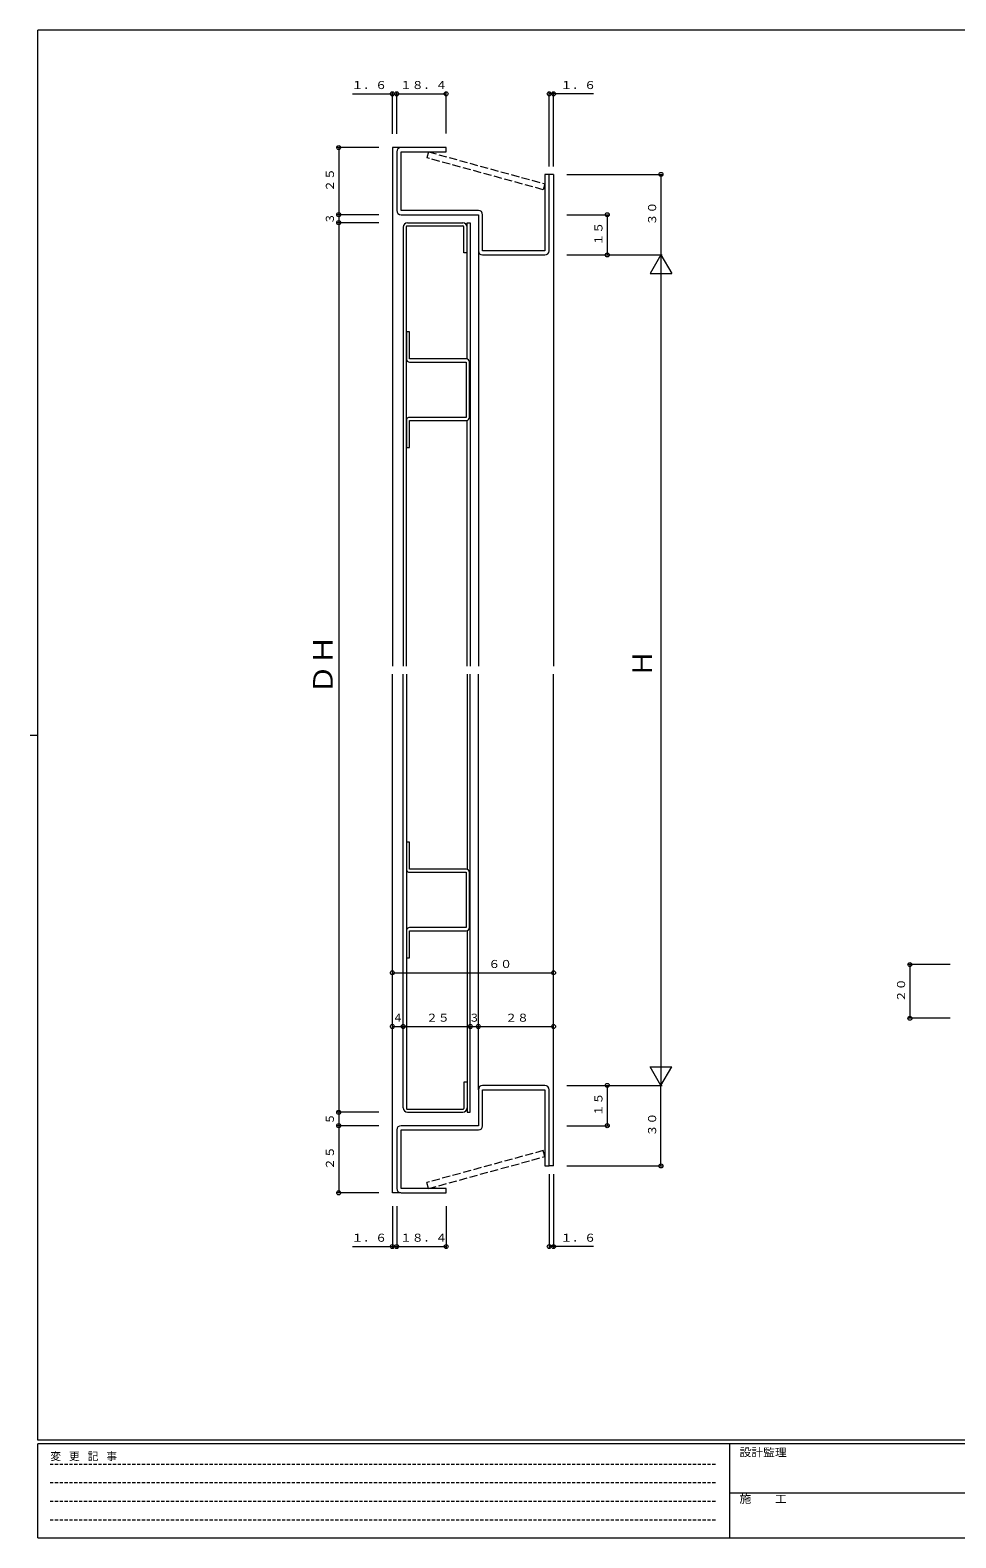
# Model space of a CAD drawing. Units: millimetres on the paper. Extents: x -420 to 373, y -297 to 267.
# Drawn here: x -420 to -76, y -297 to 264 of the extents above; entities that cross this region are included whole.
import ezdxf
from ezdxf.enums import TextEntityAlignment as Align

# ---------------------------------------------------------------- set-up
doc = ezdxf.new("R2010")
doc.units = ezdxf.units.MM
doc.linetypes.add('DASHED1', pattern=[1.8, 1.2, -0.6])
doc.linetypes.add('DASHED3', pattern=[4, 3, -1])
for name, color, linetype, lineweight in [('0-1_USER1', 7, 'Continuous', 9), ('0-2_YKK_ZWAK', 2, 'DASHED3', 9), ('0-3_YKK_11', 7, 'Continuous', 9), ('0-4_YKK_12', 6, 'Continuous', 9), ('0-5_YSS_K', 7, 'Continuous', 9)]:
    doc.layers.add(name, color=color, linetype=linetype, lineweight=lineweight)
doc.styles.add('ＭＳ ゴシック', font='')
doc.styles.get('ＭＳ ゴシック').set_extended_font_data('MS Gothic')

msp = doc.modelspace()

# ---------------------------------------------------------------- linework, layer by layer
at = {"layer": '0-1_USER1'}
for p, q in [((-283.984, 219.087), (-283.984, 197.287)), ((-265.584, 220.687), (-282.384, 220.687)), ((-282.384, 219.087), (-265.584, 219.087)), ((-282.384, 197.287), (-282.384, 219.087)), ((-265.584, 219.087), (-265.584, 220.687)), ((-228.784, 210.687), (-228.784, 182.287)), ((-227.184, 210.687), (-228.784, 210.687)), ((-227.184, 182.287), (-227.184, 210.687)), ((-253.584, 197.287), (-282.384, 197.287)), ((-282.384, 195.687), (-253.584, 195.687)), ((-281.584, 191.087), (-281.584, 27.58)), ((-280.384, 27.58), (-280.384, 191.287)), ((-280.184, 191.487), (-259.384, 191.487)), ((-279.984, 192.687), (-259.384, 192.687)), ((-258.984, 181.487), (-258.984, 191.087)), ((-257.784, 142.016), (-257.784, 192.687)), ((-257.784, 192.687), (-256.584, 192.687)), ((-256.584, 192.687), (-256.584, 27.58)), ((-253.584, 195.687), (-253.584, 182.287)), ((-251.984, 182.287), (-251.984, 195.687)), ((-257.784, 181.487), (-258.984, 181.487)), ((-228.784, 182.287), (-251.984, 182.287)), ((-251.984, 180.687), (-228.784, 180.687)), ((-280.384, 152.016), (-280.384, 142.016)), ((-279.184, 152.016), (-280.384, 152.016)), ((-279.184, 142.016), (-279.184, 152.016)), ((-258.084, 142.016), (-279.184, 142.016)), ((-279.184, 140.816), (-258.084, 140.816)), ((-258.084, 140.816), (-258.084, 120.215)), ((-256.884, 120.215), (-256.884, 140.816)), ((-258.084, 120.215), (-279.184, 120.215)), ((-279.184, 119.016), (-258.084, 119.016)), ((-279.184, 109.016), (-279.184, 119.016)), ((-257.784, 27.58), (-257.784, 119.016)), ((-281.584, -136.928), (-281.584, 24.58)), ((-280.384, 24.58), (-280.384, -137.128)), ((-257.784, 24.58), (-257.784, -47.984)), ((-256.584, -138.528), (-256.584, 24.58)), ((-280.384, -37.984), (-280.384, -47.984)), ((-279.184, -37.984), (-280.384, -37.984)), ((-279.184, -47.984), (-279.184, -37.984)), ((-258.084, -47.984), (-279.184, -47.984)), ((-279.184, -49.184), (-258.084, -49.184)), ((-258.084, -49.184), (-258.084, -69.784)), ((-256.884, -69.784), (-256.884, -49.184)), ((-280.384, -70.984), (-280.384, -80.984)), ((-258.084, -69.784), (-279.184, -69.784)), ((-279.184, -70.984), (-258.084, -70.984)), ((-279.184, -80.984), (-279.184, -70.984)), ((-257.784, -70.984), (-257.784, -138.528)), ((-280.384, -80.984), (-279.184, -80.984)), ((-258.984, -127.328), (-258.984, -137.128)), ((-257.784, -127.328), (-258.984, -127.328)), ((-228.784, -128.528), (-251.984, -128.528)), ((-253.584, -130.128), (-253.584, -143.528)), ((-251.984, -130.128), (-228.784, -130.128)), ((-251.984, -143.628), (-251.984, -130.128)), ((-228.784, -130.128), (-228.784, -158.528)), ((-227.184, -158.528), (-227.184, -130.128)), ((-280.184, -137.328), (-259.184, -137.328)), ((-279.984, -138.528), (-259.384, -138.528)), ((-257.784, -138.528), (-256.584, -138.528)), ((-283.984, -145.128), (-283.984, -166.928)), ((-253.584, -143.528), (-282.384, -143.528)), ((-282.384, -145.128), (-253.484, -145.128)), ((-282.384, -166.928), (-282.384, -145.128)), ((-228.784, -158.528), (-227.184, -158.528)), ((-265.584, -166.928), (-282.384, -166.928)), ((-265.584, -168.528), (-265.584, -166.928)), ((-282.384, -168.528), (-265.584, -168.528))]:
    msp.add_line(p, q, dxfattribs=at)
msp.add_lwpolyline([(-280.384, 119.016), (-280.384, 109.016), (-279.184, 109.016)], dxfattribs=at)
for centre, radius, start, end in [((-282.384, 219.087), 1.6, 90, 180), ((-282.384, 197.287), 1.6, 180, 270), ((-253.584, 195.687), 1.6, 0, 90), ((-279.984, 191.087), 1.6, 90, 180), ((-280.184, 191.287), 0.2, 90, 180), ((-259.384, 191.087), 1.6, 0, 90), ((-259.384, 191.087), 0.4, 0, 90), ((-251.984, 182.287), 1.6, 180, 270), ((-228.784, 182.287), 1.6, 270, 0), ((-279.184, 142.016), 1.2, 180, 270), ((-258.084, 140.816), 1.2, 0, 90), ((-279.184, 119.016), 1.2, 90, 180), ((-258.084, 120.215), 1.2, 270, 0), ((-279.184, -47.984), 1.2, 180, 270), ((-258.084, -49.184), 1.2, 0, 90), ((-279.184, -70.984), 1.2, 90, 180), ((-258.084, -69.784), 1.2, 270, 0), ((-251.984, -130.128), 1.6, 90, 180), ((-228.784, -130.128), 1.6, 0, 90), ((-279.984, -136.928), 1.6, 180, 270), ((-280.184, -137.128), 0.2, 180, 270), ((-259.384, -136.928), 1.6, 270, 0), ((-259.184, -137.128), 0.2, 270, 0), ((-282.384, -145.128), 1.6, 90, 180), ((-253.484, -143.628), 1.5, 270, 0), ((-282.384, -166.928), 1.6, 180, 270)]:
    msp.add_arc(centre, radius, start, end, dxfattribs=at)
at = {"layer": '0-2_YKK_ZWAK'}
for p, q in [((-272.182, 219.087), (-272.791, 216.869)), ((-272.182, 219.087), (-228.784, 207.187)), ((-229.392, 204.969), (-272.791, 216.869)), ((-228.784, 207.187), (-229.392, 204.969)), ((-229.392, -152.81), (-272.791, -164.71)), ((-272.182, -166.928), (-228.784, -155.028)), ((-228.784, -155.028), (-229.392, -152.81)), ((-272.182, -166.928), (-272.791, -164.71))]:
    msp.add_line(p, q, dxfattribs=at)
at = {"layer": '0-3_YKK_11'}
for p, q in [((-285.584, 220.687), (-285.584, 27.58)), ((-282.484, 220.687), (-285.584, 220.687)), ((-225.584, 210.687), (-227.184, 210.687)), ((-225.584, 210.687), (-225.584, 27.58)), ((-253.584, 182.187), (-253.584, 27.58)), ((-285.584, -168.528), (-285.584, 24.58)), ((-253.584, -130.128), (-253.584, 24.58)), ((-225.584, -158.528), (-225.584, 24.58)), ((-225.584, -158.528), (-227.184, -158.528)), ((-282.484, -168.528), (-285.584, -168.528))]:
    msp.add_line(p, q, dxfattribs=at)
at = {"layer": '0-4_YKK_12'}
for p, q in [((-300.484, 240.687), (-283.984, 240.687)), ((-285.584, 225.744), (-285.584, 241.187)), ((-283.984, 225.754), (-283.984, 241.187)), ((-283.984, 225.754), (-283.984, 241.187)), ((-283.984, 240.687), (-265.584, 240.687)), ((-265.584, 225.88), (-265.584, 241.187)), ((-227.184, 213.687), (-227.184, 241.187)), ((-210.684, 240.687), (-227.184, 240.687)), ((-225.584, 213.687), (-225.584, 241.187)), ((-290.584, 220.687), (-306.084, 220.687)), ((-305.584, 220.687), (-305.584, 195.687)), ((-220.584, 210.687), (-185.084, 210.687)), ((-185.584, 210.687), (-185.584, 180.687)), ((-290.584, 195.687), (-306.084, 195.687)), ((-290.584, 192.687), (-306.084, 192.687)), ((-305.584, 195.687), (-305.584, 192.687)), ((-305.584, 192.687), (-305.584, -138.528)), ((-220.584, 195.687), (-205.084, 195.687)), ((-205.584, 195.687), (-205.584, 180.687)), ((-220.584, 180.687), (-185.084, 180.687)), ((-220.584, 180.687), (-185.084, 180.687)), ((-185.584, 180.687), (-189.584, 173.759)), ((-185.584, 180.687), (-185.584, -128.528)), ((-185.584, 180.687), (-181.584, 173.759)), ((-189.584, 173.759), (-181.584, 173.759)), ((-77.875, -83.528), (-93.375, -83.528)), ((-92.875, -83.528), (-92.875, -103.528)), ((-285.584, -86.602), (-225.584, -86.602)), ((-285.584, -106.602), (-281.584, -106.602)), ((-281.584, -106.602), (-256.584, -106.602)), ((-256.584, -106.602), (-253.584, -106.602)), ((-253.584, -106.602), (-225.584, -106.602)), ((-77.875, -103.528), (-93.375, -103.528)), ((-185.584, -128.528), (-189.584, -121.599)), ((-189.584, -121.599), (-181.584, -121.599)), ((-220.584, -128.528), (-185.084, -128.528)), ((-220.584, -128.528), (-185.084, -128.528)), ((-205.584, -128.528), (-205.584, -143.528)), ((-290.584, -138.528), (-306.084, -138.528)), ((-305.584, -138.528), (-305.584, -143.528)), ((-290.584, -143.528), (-306.084, -143.528)), ((-305.584, -143.528), (-305.584, -168.528)), ((-220.584, -143.528), (-205.084, -143.528)), ((-227.184, -161.528), (-227.184, -189.028)), ((-225.584, -161.528), (-225.584, -189.028)), ((-220.584, -158.528), (-185.084, -158.528)), ((-290.584, -168.528), (-306.084, -168.528)), ((-285.584, -173.528), (-285.584, -189.028)), ((-283.984, -173.528), (-283.984, -189.028)), ((-283.984, -173.528), (-283.984, -189.028)), ((-265.584, -173.528), (-265.584, -189.028)), ((-300.484, -188.528), (-283.984, -188.528)), ((-283.984, -188.528), (-265.584, -188.528)), ((-210.684, -188.528), (-227.184, -188.528))]:
    msp.add_line(p, q, dxfattribs=at)
msp.add_lwpolyline([(-185.584, -158.528), (-185.584, -128.528), (-181.584, -121.599)], dxfattribs=at)
for centre in [(-285.584, 240.687), (-283.984, 240.687), (-283.984, 240.687), (-265.584, 240.687), (-227.184, 240.687), (-225.584, 240.687), (-305.584, 220.687), (-185.584, 210.687), (-305.584, 195.687), (-305.584, 195.687), (-305.584, 192.687), (-305.584, 192.687), (-205.584, 195.687), (-205.584, 180.687), (-92.875, -83.528), (-285.584, -86.602), (-225.584, -86.602), (-285.584, -106.602), (-281.584, -106.602), (-281.584, -106.602), (-256.584, -106.602), (-256.584, -106.602), (-253.584, -106.602), (-253.584, -106.602), (-225.584, -106.602), (-92.875, -103.528), (-205.584, -128.528), (-305.584, -138.528), (-305.584, -138.528), (-305.584, -143.528), (-305.584, -143.528), (-205.584, -143.528), (-185.584, -158.528), (-305.584, -168.528), (-285.584, -188.528), (-283.984, -188.528), (-283.984, -188.528), (-265.584, -188.528), (-227.184, -188.528), (-225.584, -188.528)]:
    msp.add_circle(centre, 0.75, dxfattribs=at)
at = {"layer": '0-5_YSS_K'}
for p, q in [((352.3, 264.4), (-417.7, 264.4)), ((-417.7, -260.6), (-417.7, 264.4)), ((-420.5, 1.9), (-417.7, 1.9)), ((352.3, -260.6), (-417.7, -260.6)), ((314.5, -262), (-417.7, -262)), ((-417.7, -297), (-417.7, -262)), ((-160.1, -262), (-160.1, -297)), ((-160.1, -280.199), (-31.3, -280.199)), ((-417.7, -297), (314.5, -297))]:
    msp.add_line(p, q, dxfattribs=at)
at = {"layer": '0-5_YSS_K', "linetype": 'DASHED1'}
for p, q in [((-413.101, -269.512), (-164.909, -269.512)), ((-413.101, -276.441), (-164.909, -276.441)), ((-413.101, -283.37), (-164.909, -283.37)), ((-413.101, -290.298), (-164.909, -290.298))]:
    msp.add_line(p, q, dxfattribs=at)

# ---------------------------------------------------------------- texts
at = {"layer": '0-4_YKK_12', "color": 7, "style": 'ＭＳ ゴシック', "width": 1.1}
for s, p in [('１．６', (-300.796, 241.587)), ('１８．４', (-282.766, 241.587)), ('１．６', (-222.966, 241.587)), ('６０', (-249.848, -85.702)), ('２５', (-273.066, -105.702)), ('２８', (-243.566, -105.702)), ('１．６', (-300.796, -187.628)), ('１８．４', (-282.766, -187.628)), ('１．６', (-222.966, -187.628))]:
    msp.add_text(s, height=2.933, dxfattribs=at).set_placement(p, align=Align.BOTTOM_LEFT)
for s, p in [('２５', (-306.484, 204.205)), ('３０', (-186.484, 191.705)), ('１５', (-206.484, 184.205)), ('２０', (-93.775, -97.509)), ('１５', (-206.484, -140.009)), ('３０', (-186.484, -147.509)), ('２５', (-306.484, -160.009))]:
    msp.add_text(s, height=2.933, rotation=90, dxfattribs=at).set_placement(p, align=Align.BOTTOM_LEFT)
at = {"layer": '0-4_YKK_12', "color": 7, "style": 'ＭＳ ゴシック'}
for s, p in [('３', (-306.484, 192.205)), ('５', (-306.484, -143.009))]:
    msp.add_text(s, height=2.933, rotation=90, dxfattribs=at).set_placement(p, align=Align.BOTTOM_LEFT)
at = {"layer": '0-4_YKK_12', "style": 'ＭＳ ゴシック', "width": 1.1}
msp.add_text('ＤＨ', height=7.331, rotation=90, dxfattribs=at).set_placement((-305.584, 17.116), align=Align.BOTTOM_LEFT)
at = {"layer": '0-4_YKK_12', "style": 'ＭＳ ゴシック'}
msp.add_text('Ｈ', height=7.331, rotation=90, dxfattribs=at).set_placement((-186.684, 23.616), align=Align.BOTTOM_LEFT)
at = {"layer": '0-4_YKK_12', "color": 7, "style": 'ＭＳ ゴシック'}
for s, p in [('４', (-285.566, -105.702)), ('３', (-257.066, -105.702))]:
    msp.add_text(s, height=2.933, dxfattribs=at).set_placement(p, align=Align.BOTTOM_LEFT)
at = {"layer": '0-5_YSS_K', "style": 'ＭＳ ゴシック', "width": 1.1}
for s, p in [('設計監理', (-156.331, -267.533)), ('施\u3000\u3000工', (-156.331, -284.854))]:
    msp.add_text(s, height=2.933, dxfattribs=at).set_placement(p, align=Align.BOTTOM_LEFT)
at = {"layer": '0-5_YSS_K', "insert": (-412.986, -268.447), "char_height": 2.933, "attachment_point": 7, "style": 'ＭＳ ゴシック'}
msp.add_mtext('\\T1.16;変\\~更\\~記\\~事', dxfattribs=at)

doc.saveas('drawing.dxf')
